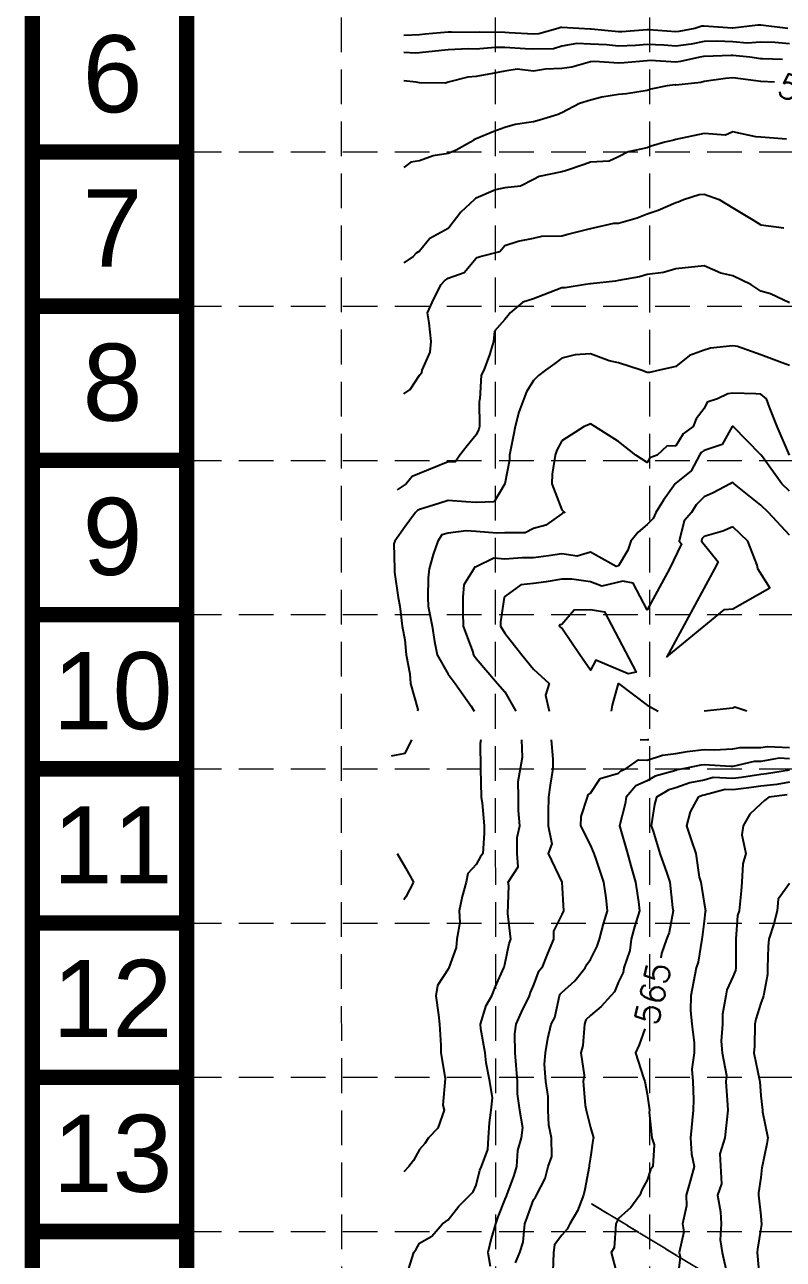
# Model space of a CAD drawing. Header units: inches. Extents: x 8135 to 11700, y -938 to 4760.
# Drawn here: x 8135 to 8573, y 3495 to 4207 of the extents above; entities that cross this region are included whole.
import ezdxf
from ezdxf.enums import TextEntityAlignment as Align

# ---------------------------------------------------------------- set-up
doc = ezdxf.new("R2010")
doc.units = ezdxf.units.IN
doc.header["$MEASUREMENT"] = 0
doc.linetypes.add('DASHED', pattern=[0.75, 0.5, -0.25])
doc.linetypes.add('HIDDEN', pattern=[0.375, 0.25, -0.125])
for name, color, linetype in [('BASE', 7, 'Continuous'), ('EC', 35, 'DASHED'), ('ESMT', 7, 'HIDDEN'), ('GRID', 254, 'HIDDEN')]:
    doc.layers.add(name, color=color, linetype=linetype)
doc.styles.get("Standard").update_dxf_attribs({"font": 'ARIAL.TTF'})
doc.styles.add('Style-simple', font='simple.shx')

msp = doc.modelspace()

# ---------------------------------------------------------------- linework, layer by layer
at = {"layer": 'BASE', "const_width": 8.89}
for points in [[(11695.58, -933.16), (11695.58, 4755.98), (8139.87, 4755.98), (8139.87, -933.16)], [(11606.69, -844.26), (11606.69, 4667.09), (8228.76, 4667.09), (8228.76, -844.26)]]:
    msp.add_lwpolyline(points, close=True, dxfattribs=at)
for points in [[(8228.76, 4133.74), (8139.87, 4133.74)], [(8228.76, 4044.84), (8139.87, 4044.84)], [(8228.76, 3955.95), (8139.87, 3955.95)], [(8228.76, 3867.06), (8139.87, 3867.06)], [(8228.76, 3778.16), (8139.87, 3778.16)], [(8228.76, 3689.27), (8139.87, 3689.27)], [(8228.76, 3600.38), (8139.87, 3600.38)], [(8228.76, 3511.49), (8139.87, 3511.49)]]:
    msp.add_lwpolyline(points, dxfattribs=at)
at = {"layer": 'EC', "color": 35, "linetype": 'Continuous'}
for p, q in [((8503.56, 4064.31, 572), (8494.17, 4063.1, 572)), ((8510.67, 4066.44, 572), (8503.56, 4064.31, 572)), ((8526.92, 4068.08, 572), (8510.67, 4066.44, 572)), ((8536.67, 4063.96, 572), (8526.92, 4068.08, 572)), ((8543.42, 4062.38, 572), (8536.67, 4063.96, 572)), ((8458.67, 4057.41, 572), (8446.89, 4055.45, 572)), ((8461.19, 4057.64, 572), (8458.67, 4057.41, 572)), ((8461.42, 4057.69, 572), (8461.19, 4057.64, 572)), ((8475.87, 4059.19, 572), (8461.42, 4057.69, 572)), ((8477.67, 4059.65, 572), (8475.87, 4059.19, 572)), ((8489.7, 4061.75, 572), (8477.67, 4059.65, 572)), ((8494.17, 4063.1, 572), (8489.7, 4061.75, 572)), ((8553.87, 4057.41, 572), (8543.42, 4062.38, 572)), ((8559.67, 4053.48, 572), (8553.87, 4057.41, 572)), ((8428.67, 4049.16, 572), (8422.52, 4047.06, 572)), ((8434.63, 4051.36, 572), (8428.67, 4049.16, 572)), ((8444.92, 4055.49, 572), (8434.63, 4051.36, 572)), ((8446.89, 4055.45, 572), (8444.92, 4055.49, 572)), ((8565.17, 4051.91, 572), (8559.67, 4053.48, 572)), ((8576.17, 4046.8, 572), (8565.17, 4051.91, 572)), ((8422.52, 4047.06, 572), (8415.23, 4040.91, 572)), ((8412.17, 4037.16, 572), (8406.21, 4030.38, 572)), ((8413.89, 4039.19, 572), (8412.17, 4037.16, 572)), ((8415.23, 4040.91, 572), (8413.89, 4039.19, 572)), ((8406.21, 4030.38, 572), (8405.65, 4024.41, 572)), ((8405.65, 4024.41, 572), (8403.2, 4016.88, 572)), ((8543.42, 4021.95, 571), (8530.73, 4020.6, 571)), ((8546.2, 4021.59, 571), (8543.42, 4021.95, 571)), ((8559.67, 4016.81, 571), (8546.2, 4021.59, 571)), ((8403.2, 4016.88, 572), (8400, 4007.91, 572)), ((8444.92, 4014.82, 571), (8441.02, 4011.87, 571)), ((8452.56, 4016.77, 571), (8444.92, 4014.82, 571)), ((8461.42, 4017.29, 571), (8452.56, 4016.77, 571)), ((8472.26, 4013.41, 571), (8461.42, 4017.29, 571)), ((8518.5, 4016.47, 571), (8510.67, 4010.11, 571)), ((8526.92, 4019.46, 571), (8518.5, 4016.47, 571)), ((8530.73, 4020.6, 571), (8526.92, 4019.46, 571)), ((8571.94, 4012.14, 571), (8559.67, 4016.81, 571)), ((8400, 4007.91, 572), (8398.42, 4005.16, 572)), ((8435.49, 4007.91, 571), (8431.57, 4004.97, 571)), ((8441.02, 4011.87, 571), (8435.49, 4007.91, 571)), ((8477.67, 4012.13, 571), (8472.26, 4013.41, 571)), ((8490.64, 4007.91, 571), (8477.67, 4012.13, 571)), ((8494.17, 4006.64, 571), (8490.64, 4007.91, 571)), ((8495.41, 4006.67, 571), (8494.17, 4006.64, 571)), ((8501.25, 4007.91, 571), (8495.41, 4006.67, 571)), ((8508.84, 4009.74, 571), (8501.25, 4007.91, 571)), ((8510.67, 4010.11, 571), (8508.84, 4009.74, 571)), ((8576.17, 4010.62, 571), (8571.94, 4012.14, 571)), ((8398.42, 4005.16, 572), (8397.77, 3991.41, 572)), ((8428.67, 4001.95, 571), (8424.55, 3995.54, 571)), ((8431.57, 4004.97, 571), (8428.67, 4001.95, 571)), ((8424.55, 3995.54, 571), (8423.09, 3991.41, 571)), ((8397.77, 3991.41, 572), (8397.3, 3989.83, 572)), ((8397.3, 3989.83, 572), (8397.49, 3975.41, 572)), ((8423.09, 3991.41, 571), (8420.16, 3983.67, 571)), ((8420.16, 3983.67, 571), (8418.11, 3975.41, 571)), ((8397.21, 3973.88, 572), (8395.67, 3970.62, 572)), ((8397.49, 3975.41, 572), (8397.21, 3973.88, 572)), ((8418.11, 3975.41, 571), (8417.07, 3970.51, 571)), ((8390.34, 3964.33, 572), (8386.27, 3958.91, 572)), ((8395.67, 3970.62, 572), (8390.34, 3964.33, 572)), ((8417.07, 3970.51, 571), (8414.78, 3958.91, 571)), ((8386.27, 3958.91, 572), (8383.42, 3954.85, 572)), ((8414.78, 3958.91, 571), (8414.75, 3956.34, 571)), ((8379.42, 3955.03, 572), (8362.92, 3948.48, 572)), ((8383.42, 3954.85, 572), (8379.42, 3955.03, 572)), ((8414.75, 3956.34, 571), (8412.17, 3942.41, 571)), ((8355.26, 3942.41, 572), (8350, 3939.04, 572)), ((8358.78, 3946.62, 572), (8355.26, 3942.41, 572)), ((8362.92, 3948.48, 572), (8358.78, 3946.62, 572)), ((8412.17, 3942.41, 571), (8405.94, 3932.15, 571)), ((8374.17, 3931.16, 571), (8362.92, 3927.68, 571)), ((8379.42, 3932.87, 571), (8374.17, 3931.16, 571)), ((8389.69, 3931.99, 571), (8379.42, 3932.87, 571)), ((8395.67, 3931.76, 571), (8389.69, 3931.99, 571)), ((8405.94, 3932.15, 571), (8395.67, 3931.76, 571)), ((8360.57, 3925.91, 571), (8354.65, 3917.81, 571)), ((8361.86, 3926.99, 571), (8360.57, 3925.91, 571)), ((8362.92, 3927.68, 571), (8361.86, 3926.99, 571)), ((8354.65, 3917.81, 571), (8348.74, 3909.41, 571)), ((8348.74, 3909.41, 571), (8348.24, 3907.87, 571)), ((8348.24, 3907.87, 571), (8348.59, 3893.41, 571)), ((8348.59, 3893.41, 571), (8348.54, 3891.51, 571)), ((8348.54, 3891.51, 571), (8350.66, 3876.91, 571)), ((8350.66, 3876.91, 571), (8351.63, 3871.88, 571)), ((8351.63, 3871.88, 571), (8352.96, 3860.41, 571)), ((8352.96, 3860.41, 571), (8354.47, 3852.49, 571)), ((8354.47, 3852.49, 571), (8355.2, 3843.91, 571)), ((8355.2, 3843.91, 571), (8357.42, 3832.99, 571)), ((8357.42, 3832.99, 571), (8357.67, 3827.41, 571)), ((8357.67, 3827.41, 571), (8361.93, 3812.39, 571)), ((8361.93, 3812.39, 571), (8361.79, 3811.41, 571)), ((8358.28, 3794.91, 571), (8354.49, 3786.98, 571)), ((8354.49, 3786.98, 571), (8346.67, 3785.54, 571)), ((8350.06, 3729.41, 571), (8354.8, 3721.16, 571)), ((8354.8, 3721.16, 571), (8359.39, 3712.91, 571)), ((8359.39, 3712.91, 571), (8355.03, 3704.42, 571)), ((8355.03, 3704.42, 571), (8353.83, 3702.59, 571))]:
    msp.add_line(p, q, dxfattribs=at)
at = {"layer": 'EC', "color": 35, "linetype": 'Continuous', "flags": 128}
for points, elevation in [([(8575.2, 4204.91), (8559.67, 4206.78), (8557.83, 4206.78), (8543.42, 4205.17), (8543.17, 4205.16), (8526.92, 4206.3), (8525.62, 4206.24), (8521.65, 4204.91), (8512.45, 4203.11), (8510.67, 4202.88), (8495.05, 4204.03), (8494.17, 4204.07), (8479.56, 4203.02), (8477.67, 4202.94), (8461.78, 4204.55), (8461.42, 4204.56), (8454.82, 4204.91), (8444.92, 4205.48), (8444.3, 4205.54), (8442.66, 4204.91), (8431.77, 4201.76), (8428.67, 4201.68), (8414.66, 4202.42), (8412.17, 4202.57), (8397.79, 4202.79), (8395.67, 4202.61), (8381.44, 4202.86), (8379.42, 4202.77), (8366.21, 4201.63), (8362.92, 4201.26), (8353.83, 4200.79)], 578), ([(8576.17, 4196.14), (8567.69, 4196.9), (8559.67, 4197.08), (8551.76, 4196.44), (8543.42, 4197.17), (8534.22, 4197.61), (8526.92, 4197.35), (8519.54, 4195.9), (8510.67, 4194.75), (8503.83, 4195.26), (8494.17, 4195.65), (8487.42, 4195.17), (8477.67, 4194.73), (8470.76, 4195.43), (8461.42, 4195.78), (8453.64, 4196.2), (8444.92, 4194.64), (8440.15, 4193.26), (8428.67, 4192.95), (8423.88, 4193.2), (8412.17, 4193.88), (8406.62, 4193.97), (8395.67, 4193.01), (8391.06, 4193.1), (8379.42, 4192.59), (8375.58, 4192.25), (8362.92, 4190.81), (8360.67, 4190.7), (8353.83, 4191.13)], 577), ([(8572.12, 4187.06), (8560.65, 4187.43), (8559.67, 4187.49), (8553.35, 4188.41), (8543.42, 4189.28), (8542.51, 4189.32), (8526.92, 4188.75), (8526.64, 4188.7), (8524.42, 4188.41), (8513.26, 4185.78), (8510.67, 4185.51), (8496.15, 4186.44), (8494.17, 4186.25), (8480.95, 4185.14), (8477.67, 4184.93), (8463.97, 4185.82), (8461.42, 4185.63), (8450.74, 4182.59), (8444.92, 4181.84), (8435.58, 4181.4), (8428.67, 4180.33), (8419.19, 4181.39), (8412.17, 4180.38), (8405.1, 4178.98), (8395.67, 4177.27), (8390.84, 4176.82), (8379.42, 4173.88), (8377.87, 4173.46), (8362.92, 4173.64), (8360.97, 4173.89), (8353.83, 4174.74)], 576), ([(8567.55, 4173.9), (8559.67, 4174.4), (8556.82, 4174.81), (8543.42, 4176.37), (8539.2, 4176.13), (8526.92, 4174.27), (8525.04, 4173.82), (8510.67, 4172.31), (8510.25, 4172.33), (8505.72, 4171.91), (8496.2, 4169.88), (8494.17, 4169.22), (8482.29, 4167.29), (8477.67, 4166.78), (8467.99, 4165.25), (8461.42, 4163.66), (8455.24, 4161.6), (8444.92, 4156.3), (8444.3, 4156.04), (8442.89, 4155.41), (8432.17, 4151.96), (8428.67, 4151.02), (8418.15, 4149.62), (8412.17, 4147.77), (8405.85, 4145.54), (8395.67, 4141.31), (8394.3, 4140.77), (8392.42, 4139.41), (8384, 4134.76), (8379.42, 4132.81), (8370.74, 4131.59), (8362.92, 4128.54), (8357.98, 4127.93), (8353.83, 4124.69)], 575), ([(8574.34, 4141.19), (8559.67, 4142.17), (8556.67, 4142.37), (8543.42, 4145.35), (8539.22, 4143.49), (8526.92, 4144.36), (8510.67, 4140.86), (8509.48, 4140.57), (8504.33, 4139.41), (8496.53, 4137.05), (8494.17, 4136.19), (8483.28, 4133.8), (8477.67, 4130.91), (8472.26, 4128.41), (8461.42, 4127.93), (8457.76, 4126.58), (8446.99, 4122.91), (8445.46, 4122.38), (8444.92, 4122.3), (8431.92, 4119.61), (8428.67, 4117.92), (8421.06, 4114.03), (8412.17, 4113.12), (8406.75, 4111.83), (8395.67, 4107.06), (8395.22, 4106.87), (8394.72, 4106.41), (8386.75, 4098.97), (8379.83, 4089.91), (8379.59, 4089.74), (8379.42, 4089.59), (8368.98, 4083.85), (8362.92, 4076.62), (8361, 4075.37), (8359.37, 4073.41), (8353.83, 4069.85)], 574), ([(8353.83, 3994.34), (8357.6, 3996.82), (8362.92, 4005.16), (8364.24, 4006.59), (8364.46, 4007.91), (8369.05, 4018.29), (8369.7, 4024.41), (8368.53, 4035.3), (8367.52, 4040.91), (8371.17, 4049.16), (8375.44, 4057.41), (8377.27, 4059.5), (8379.42, 4060.91), (8388.66, 4064.32), (8395.67, 4072.61), (8396.18, 4072.92), (8397.87, 4073.41), (8409.28, 4076.31), (8412.17, 4079.91), (8419.85, 4082.24), (8428.67, 4083.95), (8433.37, 4085.14), (8444.92, 4085.41), (8448.46, 4086.37), (8461.42, 4089.54), (8461.7, 4089.63), (8463.23, 4089.91), (8474.97, 4092.66), (8477.67, 4092.78), (8488.3, 4095.78), (8494.17, 4098.16), (8500.47, 4100.11), (8510.67, 4104.67), (8512.06, 4105.01), (8515.01, 4106.41), (8524.09, 4109.29), (8526.92, 4109.44), (8535.57, 4106.41), (8543.42, 4101.56), (8555.03, 4094.62), (8559.67, 4091.65), (8572.87, 4089.91)], 573), ([(8576.17, 3958.91), (8569.1, 3975.41), (8564.66, 3986.57), (8562.83, 3991.41), (8559.67, 3994.13), (8556.78, 3994.35), (8543.42, 3994.71), (8540.58, 3994.26), (8534.59, 3991.41), (8528.81, 3989.59), (8526.92, 3985.79), (8522.44, 3979.82), (8520.73, 3975.41), (8514.79, 3971.23), (8510.67, 3964.32), (8505.45, 3964.14), (8499.86, 3958.91), (8495.65, 3957.44), (8494.17, 3954.68), (8487.57, 3958.91), (8477.67, 3966.89), (8463.99, 3975.41), (8461.42, 3976.96), (8460.27, 3976.53), (8457.89, 3975.41), (8444.92, 3967.16), (8442.09, 3961.79), (8441.12, 3958.91), (8439.31, 3948.11), (8439.21, 3942.41), (8444.92, 3927.48), (8446.76, 3925.91), (8445.39, 3925.45), (8444.92, 3925.22), (8435.81, 3918.67), (8428.67, 3916.63), (8423.91, 3914.17), (8412.17, 3914.17), (8407.55, 3914.03), (8395.67, 3915.01), (8389.78, 3915.4), (8379.42, 3913.99), (8375.87, 3912.97), (8373.53, 3909.41), (8370.82, 3901.75), (8368.5, 3893.41), (8368.02, 3888.32), (8367.73, 3876.91), (8367.85, 3871.98), (8370.24, 3860.41), (8371.68, 3851.65), (8373.09, 3843.91), (8379.42, 3832.71), (8383.54, 3827.41), (8392.72, 3814.32), (8394.37, 3811.41)], 570), ([(8576.17, 3938.23), (8571.81, 3942.41), (8560.54, 3958.04), (8559.84, 3958.91), (8559.67, 3959.18), (8543.69, 3975.41), (8543.42, 3975.6), (8543.28, 3975.55), (8543.21, 3975.41), (8537.29, 3965.05), (8526.92, 3961.63), (8525.34, 3960.52), (8524.39, 3958.91), (8519.45, 3950), (8510.67, 3942.81), (8510.38, 3942.7), (8510.22, 3942.41), (8503.55, 3933.04), (8499.1, 3925.91), (8497.69, 3922.4), (8494.17, 3919.01), (8488.95, 3914.64), (8484.75, 3909.41), (8482.95, 3904.29), (8477.67, 3895.19), (8476.24, 3894.82), (8461.42, 3902.97), (8453.83, 3900.77), (8444.92, 3902.09), (8437.28, 3900.94), (8428.67, 3899.81), (8422.07, 3899.81), (8412.17, 3899.03), (8405.87, 3899.53), (8395.67, 3894.59), (8394.66, 3894.41), (8394.22, 3893.41), (8388.53, 3884.16), (8387.94, 3876.91), (8387.94, 3868.27), (8388.12, 3860.41), (8393.53, 3846.09), (8394.03, 3843.91), (8395.67, 3841.77), (8407.98, 3827.41), (8412.17, 3822.49), (8418.36, 3811.41)], 569), ([(8576.17, 3912.77), (8564.06, 3925.91), (8559.67, 3930.1), (8544.34, 3942.41), (8543.42, 3943.26), (8542.86, 3942.97), (8541.97, 3942.41), (8532.14, 3937.19), (8526.92, 3934.89), (8522.47, 3930.43), (8519.68, 3925.91), (8515.41, 3921.11), (8512.59, 3909.41), (8513.84, 3907.86), (8506.94, 3893.41), (8494.17, 3869.8), (8486.07, 3885.24), (8480.1, 3886.32), (8467.94, 3883.53), (8461.42, 3885.92), (8450.81, 3887.53), (8444.92, 3887.41), (8436.02, 3885.95), (8428.67, 3884.92), (8421.32, 3884.26), (8412.17, 3877.43), (8411.83, 3877.25), (8411.64, 3876.91), (8409.62, 3862.97), (8409.62, 3860.41), (8412.17, 3856.38), (8421.85, 3843.91), (8428.67, 3835.66), (8437.74, 3827.41), (8435.52, 3820.67), (8437.58, 3811.41)], 568), ([(8473.61, 3811.41), (8474.13, 3814.9), (8477.67, 3827.41), (8494.17, 3814.84), (8500.46, 3811.41)], 568), ([(8551.55, 3811.41), (8544.62, 3813.81), (8543.42, 3813.13), (8526.92, 3811.41)], 568), ([(8398.33, 3794.91), (8397.86, 3792.73), (8398.07, 3778.41), (8398.54, 3761.91), (8399.03, 3758.55), (8400.24, 3745.41), (8400.17, 3741.05), (8399.4, 3729.41), (8397.85, 3727.23), (8395.67, 3722.99), (8390.78, 3717.88), (8389.81, 3712.91), (8387.55, 3704.66), (8385.77, 3696.41), (8386.2, 3689.54), (8384.52, 3679.91), (8383.99, 3675.28), (8379.81, 3663.41), (8379.42, 3662.74), (8373.3, 3653.35), (8372.26, 3647.41), (8373.92, 3636.41), (8374.47, 3630.91), (8375.21, 3618.62), (8375.21, 3614.41), (8377.73, 3599.6), (8376.46, 3584.37), (8377.11, 3581.41), (8373.51, 3571.14), (8368.11, 3565.41), (8366.05, 3562.28), (8362.92, 3558.69), (8359.41, 3552.48), (8356.73, 3548.91), (8353.83, 3545.81)], 570), ([(8356.6, 3489.63), (8359.75, 3499.41), (8361.01, 3501.35), (8362.92, 3504.69), (8370.12, 3508.72), (8376.28, 3515.91), (8378.05, 3517.29), (8379.42, 3518.27), (8385.61, 3526.12), (8392.01, 3532.41), (8393.78, 3534.34), (8395.67, 3538.19), (8397.66, 3546.92), (8398.74, 3548.91), (8402.27, 3558.81), (8402.72, 3565.41), (8403.22, 3574.09), (8404.22, 3581.41), (8405, 3588.58), (8403.47, 3597.91), (8401.3, 3608.79), (8400.83, 3614.41), (8398.21, 3628.37), (8398.18, 3630.91), (8401.34, 3641.75), (8404.7, 3647.41), (8406.74, 3652.68), (8411.63, 3663.41), (8411.68, 3663.9), (8412.17, 3665.47), (8414.63, 3677.45), (8415.62, 3679.91), (8413.85, 3694.73), (8414.41, 3710.67), (8414.12, 3712.91), (8419.84, 3721.75), (8419.21, 3729.41), (8419.28, 3738.52), (8420.83, 3745.41), (8419.97, 3754.11), (8419.97, 3761.91), (8419.78, 3770.81), (8421.19, 3778.41), (8422.23, 3784.86), (8422, 3794.91)], 569), ([(8438.77, 3794.91), (8439.74, 3783.68), (8439.85, 3778.41), (8438.17, 3768.77), (8437.21, 3761.91), (8437.04, 3753.42), (8437.04, 3745.41), (8439.24, 3735.01), (8437.08, 3729.41), (8444.92, 3712.91), (8445.86, 3696.41), (8444.92, 3694.26), (8440.21, 3684.69), (8440.07, 3679.91), (8436.63, 3671.83), (8433.38, 3663.41), (8431.23, 3660.89), (8428.67, 3653.71), (8426.74, 3649.28), (8426.12, 3647.41), (8421.62, 3637.96), (8418.51, 3630.91), (8417.73, 3625.35), (8417.84, 3614.41), (8419.17, 3597.91), (8419.17, 3590.91), (8420.64, 3581.41), (8422.38, 3571.51), (8421.58, 3565.41), (8419.33, 3558.26), (8418.81, 3548.91), (8417.35, 3543.73), (8413.01, 3532.41), (8412.79, 3531.8), (8412.17, 3530.05), (8408.15, 3519.93), (8406.73, 3515.91), (8404.2, 3507.38), (8402.38, 3499.41), (8403.72, 3491.61)], 568), ([(8495.09, 3794.91), (8494.26, 3794.82), (8494.17, 3794.79), (8490.05, 3794.91)], 568), ([(8418.34, 3493.43), (8420.83, 3499.41), (8422.77, 3505.31), (8423.72, 3515.91), (8425.01, 3519.58), (8428.67, 3529.66), (8429.76, 3531.31), (8430.38, 3532.41), (8435.4, 3542.08), (8437.03, 3548.91), (8439.23, 3554.69), (8439.02, 3565.41), (8437.52, 3572.7), (8437.09, 3581.41), (8437.09, 3589.36), (8435.8, 3597.91), (8434.99, 3607.99), (8435.61, 3614.41), (8436.8, 3622.66), (8438.86, 3630.91), (8440.97, 3634.93), (8443.71, 3647.41), (8444.03, 3648.29), (8444.92, 3649.34), (8452.51, 3656.06), (8458.5, 3663.41), (8459.43, 3665.4), (8461.42, 3668.19), (8465.34, 3675.93), (8466.59, 3679.91), (8468.95, 3688.77), (8471.21, 3696.41), (8470.43, 3703.77), (8469.26, 3712.91), (8464.67, 3726.11), (8463.6, 3729.41), (8461.42, 3734.3), (8456, 3745.41), (8456.14, 3750.7), (8459.75, 3761.91), (8460.12, 3763.21), (8461.42, 3764.11), (8467.08, 3772.66), (8477.67, 3775.6), (8478.98, 3777.11), (8482.02, 3778.41), (8489.19, 3783.4), (8494.17, 3783.26), (8502.95, 3786.14), (8510.67, 3786.95), (8517.22, 3788.26), (8526.92, 3789.38), (8532.8, 3789.03), (8543.42, 3789.61), (8547.71, 3790.56), (8559.67, 3790.44), (8563.44, 3791.14), (8576.17, 3790.49)], 567), ([(8576.17, 3784), (8570.29, 3784.3), (8559.67, 3782.31), (8555.79, 3782.35), (8543.42, 3779.61), (8542.29, 3779.55), (8526.92, 3780.46), (8525.11, 3780.25), (8515.93, 3778.41), (8511.48, 3777.6), (8510.67, 3777.3), (8498.71, 3773.87), (8494.17, 3771.21), (8487.66, 3768.42), (8482.04, 3761.91), (8481.55, 3758.04), (8478.22, 3745.41), (8478.42, 3744.68), (8482.88, 3729.41), (8484.82, 3722.27), (8487.5, 3712.91), (8489.08, 3701.5), (8489.69, 3696.41), (8486.89, 3687.2), (8484.97, 3679.91), (8484.09, 3673.49), (8480.73, 3663.41), (8480.34, 3660.83), (8477.67, 3655.41), (8475.33, 3649.72), (8473.24, 3647.41), (8467.61, 3641.12), (8461.42, 3636.03), (8458.75, 3633.59), (8458.12, 3630.91), (8457.05, 3618.79), (8455.99, 3614.41), (8457.78, 3601.55), (8457.3, 3597.91), (8458.42, 3584.41), (8459.07, 3581.41), (8461.42, 3571.41), (8463.2, 3565.41), (8462.88, 3563.93), (8461.42, 3554.41), (8460.69, 3549.65), (8460.71, 3548.91), (8458.2, 3535.63), (8457.36, 3532.41), (8453.91, 3523.43), (8449.56, 3515.91), (8447.99, 3512.84), (8444.92, 3509.47), (8440.65, 3503.75), (8440.2, 3499.41), (8439.81, 3488.44)], 566), ([(8576.17, 3777.43), (8562.82, 3775.27), (8559.67, 3774.89), (8548.53, 3773.22), (8543.42, 3772.6), (8532.24, 3773.09), (8526.92, 3771.69), (8518.76, 3770.2), (8510.67, 3767.24), (8506.53, 3766.05), (8499.46, 3761.91), (8498.38, 3757.7), (8496.5, 3745.41), (8497.53, 3742.16), (8501.44, 3729.41), (8505.48, 3718.1), (8507.12, 3712.91), (8508.79, 3698.3), (8509.08, 3696.41), (8506.8, 3683.78), (8505.25, 3679.91), (8502.42, 3671.66), (8502.04, 3669.29)], 565), ([(8576.17, 3770.41), (8568.86, 3769.22), (8559.67, 3768.13), (8554.34, 3767.33), (8543.42, 3766), (8539.14, 3766.19), (8526.92, 3762.96), (8526.05, 3762.8), (8523.62, 3761.91), (8518.98, 3753.48), (8516.77, 3745.41), (8519.63, 3736.59), (8522.16, 3729.41), (8524.13, 3715.75), (8525.02, 3712.91), (8526.92, 3700.81), (8527.67, 3696.41), (8527.63, 3695.71), (8526.92, 3690.41), (8525.78, 3681.08), (8525.57, 3679.91), (8523.57, 3666.81), (8522.47, 3663.41), (8519.36, 3647.41), (8519.12, 3638.83), (8519.88, 3630.91), (8521.14, 3620.29), (8521.14, 3614.41), (8519.88, 3605.07), (8520.5, 3597.91), (8520.83, 3587.6), (8520.62, 3581.41), (8519.09, 3565.41), (8519.61, 3556.34), (8521.19, 3548.91), (8518.99, 3540.47), (8516.58, 3532.41), (8516.77, 3526.22), (8514.42, 3515.91), (8515.24, 3511.27), (8512.55, 3499.41), (8513.24, 3496.88), (8511.63, 3483.41)], 564), ([(8574.91, 3763.18), (8564.23, 3761.91), (8561.67, 3759.91), (8559.67, 3757.91), (8553.23, 3751.96), (8549.52, 3745.41), (8548.72, 3740.19), (8550.99, 3729.41), (8549.27, 3723.47), (8548.69, 3712.91), (8548.34, 3707.92), (8547.19, 3696.41), (8546.16, 3693.63), (8545.25, 3679.91), (8545.19, 3678.12), (8545.19, 3663.41), (8544.99, 3661.87), (8543.42, 3658.25), (8539.99, 3650.74), (8539.44, 3647.41), (8537.6, 3636.73), (8537.48, 3630.91), (8536.7, 3621.13), (8537.27, 3614.41), (8539.91, 3601.42), (8539.5, 3597.91), (8540.46, 3584.37), (8540.57, 3581.41), (8538.94, 3565.41), (8536.11, 3556.23), (8536.89, 3538.95), (8534.65, 3532.41), (8536.46, 3522.87), (8536.78, 3515.91), (8536.22, 3506.61), (8537.41, 3499.41), (8540.22, 3486.51)], 563), ([(8576.17, 3712.02), (8569.54, 3703.05), (8569.13, 3696.41), (8567.2, 3688.88), (8564.17, 3679.91), (8563.85, 3675.74), (8563.39, 3663.41), (8563.53, 3659.67), (8561.2, 3647.41), (8560.88, 3646.2), (8559.67, 3643.11), (8556.8, 3633.83), (8556.26, 3630.91), (8555.95, 3618.19), (8555.56, 3614.41), (8558.85, 3598.75), (8559.09, 3597.91), (8559.67, 3589.66), (8560.51, 3581.41), (8560.57, 3580.54), (8563.74, 3565.41), (8563.01, 3562.07), (8560.38, 3548.91), (8560.22, 3548.36), (8559.67, 3542.72), (8558.27, 3533.83), (8558.38, 3532.41), (8559.67, 3520.62), (8560.06, 3515.53), (8559.67, 3513.16), (8557.72, 3501.4), (8557.62, 3499.41), (8558.78, 3484.29)], 562), ([(8492.78, 3628.32), (8489.46, 3619.12), (8487.38, 3614.41), (8492.02, 3600.06), (8492.84, 3597.91), (8494.17, 3590.84), (8495.44, 3581.41), (8495.27, 3580.34), (8496.88, 3565.41), (8498.21, 3561.38), (8497.32, 3548.91), (8496.01, 3547.08), (8494.17, 3541.15), (8491.08, 3535.5), (8489.93, 3532.41), (8484.82, 3525.26), (8477.67, 3519), (8476.59, 3517.01), (8476.17, 3515.91), (8475.12, 3502), (8473.31, 3499.41), (8477.67, 3483.41)], 565)]:
    msp.add_lwpolyline(points, dxfattribs=dict(at, elevation=elevation))
at = {"layer": 'EC', "color": 35, "linetype": 'Continuous', "elevation": 567, "flags": 128}
for points in [[(8543.42, 3917.66), (8537.75, 3915.08), (8526.92, 3912.05), (8525.69, 3910.66), (8525.39, 3909.41), (8534.97, 3897.54), (8533, 3893.41), (8505.54, 3842.64), (8538.71, 3869.98), (8543.42, 3870.47), (8564.9, 3882.59), (8557.87, 3893.41), (8557.54, 3895.52), (8552.07, 3909.41)], [(8461.42, 3870.04), (8469.53, 3868.58), (8487.73, 3833.9), (8483.26, 3832.91), (8464.57, 3840.72), (8461.42, 3835.11), (8455.33, 3843.91), (8444.92, 3859.29), (8443.67, 3860.41), (8444.02, 3861.33), (8444.92, 3861.65), (8452.02, 3869.81)]]:
    msp.add_lwpolyline(points, close=True, dxfattribs=at)
at = {"layer": 'ESMT'}
msp.add_lwpolyline([(8462.15, 3527.53), (8912, 3253.8)], dxfattribs=at)
at = {"layer": 'GRID', "color": 252, "linetype": 'HIDDEN', "lineweight": 0, "ltscale": 80}
for p, q in [((8318.47, -488.68), (8317.99, 4663.75)), ((8407.74, -488.69), (8406.63, 4663.71)), ((8496.36, -488.71), (8495.54, 4663.48)), ((8228.76, 4133.74), (11606.69, 4133.74)), ((8228.76, 4044.84), (11606.69, 4044.84)), ((8228.76, 3955.95), (11606.69, 3955.95)), ((8228.76, 3867.06), (11606.69, 3867.06)), ((8228.76, 3778.16), (11606.69, 3778.16)), ((8228.76, 3689.27), (11606.69, 3689.27)), ((8228.76, 3600.38), (11606.69, 3600.38)), ((8228.76, 3511.49), (11606.69, 3511.49))]:
    msp.add_line(p, q, dxfattribs=at)

# ---------------------------------------------------------------- texts
at = {"layer": 'BASE'}
for s, height, p in [('6', 44.45, (8186.06, 4178.81)), ('7', 44.45, (8186.06, 4089.91)), ('8', 44.45, (8186.06, 4001.02)), ('9', 44.45, (8186.06, 3912.13)), ('10', 44.446, (8186.06, 3823.23)), ('11', 44.446, (8186.06, 3734.34)), ('12', 44.446, (8185.95, 3645.83)), ('13', 44.446, (8186.06, 3556.56))]:
    msp.add_text(s, height=height, dxfattribs=at).set_placement(p, align=Align.MIDDLE_CENTER)
at = {"layer": 'EC', "color": 35, "style": 'Style-simple'}
for s, rotation, p in [('575', 340.81744, (8587.39, 4167.21, 575)), ('565', 77.26305, (8497.4, 3648.71, 565))]:
    msp.add_text(s, height=14, rotation=rotation, dxfattribs=at).set_placement(p, align=Align.MIDDLE_CENTER)

doc.saveas('drawing.dxf')
